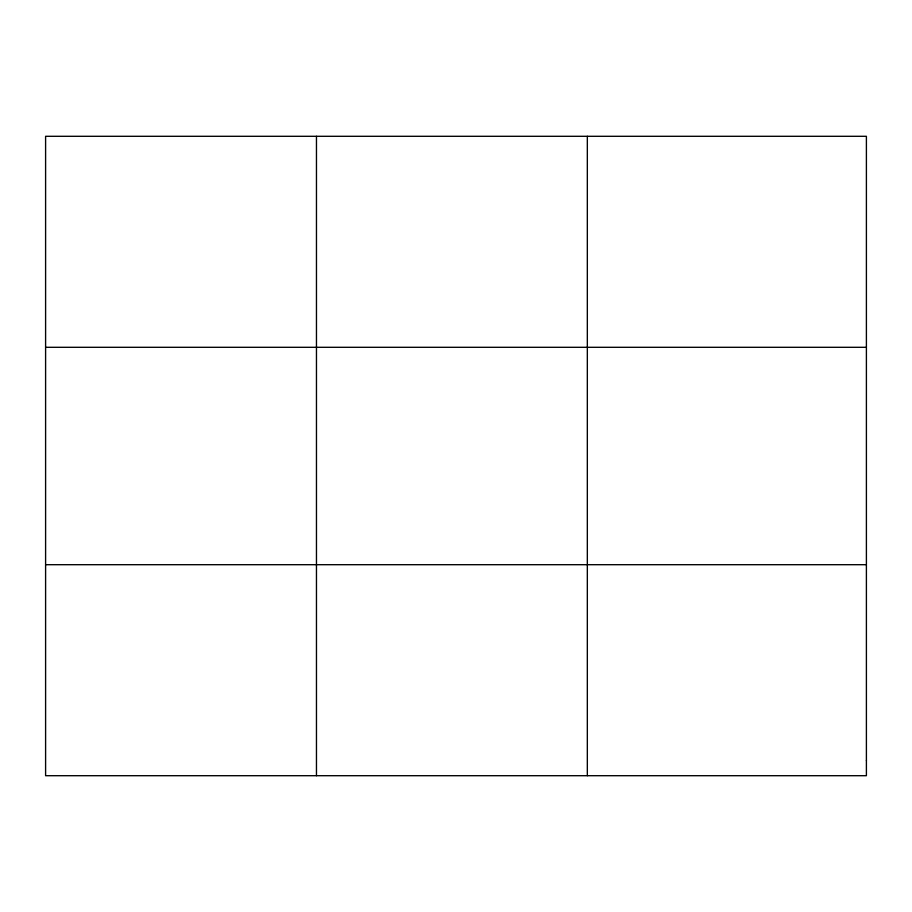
<?xml version="1.0" encoding="UTF-8"?>
<svg xmlns="http://www.w3.org/2000/svg" width="912" height="912" viewBox="0 0 912 912"><rect width="100%" height="100%" fill="white"/><g stroke="black" fill="none" stroke-linecap="round" stroke-linejoin="round"><path stroke-width="1.37" d="M316.464 136.298L316.464 775.702M587.328 136.298L587.328 775.702M45.6 347.301L866.4 347.301M45.6 564.699L866.4 564.699M866.4 760.631L866.4 775.702L45.6 775.702L45.6 136.298L866.4 136.298L866.4 760.631"/></g></svg>
